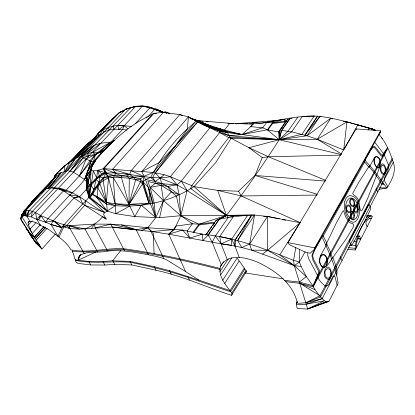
<?xml version="1.0" encoding="UTF-8"?>
<svg xmlns="http://www.w3.org/2000/svg" width="415" height="415" viewBox="0 0 415 415"><rect width="100%" height="100%" fill="white"/><g stroke="black" fill="none" stroke-linecap="round" stroke-linejoin="round"><path stroke-width="0.62" d="M248.901 123.903C266.861 123.862 284.228 117.912 302.136 116.667C317.335 114.467 332.322 118.223 346.961 121.886L343.698 149.95L317.231 139.253L279.222 139.731L231.119 138.226L215.805 162.493L194.038 186.62C170.861 201.617 142.719 207.77 115.323 205.669L104.839 212.537L88.914 197.457L86.714 190.096L86.486 176.826L87.809 171.213L91.129 161.191L95.569 154.307L110.919 142.008L122.55 129.501L124.225 125.693L142.475 105.996C150.178 106.676 157.601 109.212 164.47 112.709L154.608 109.467L150.904 107.469L143.274 106.313L135.643 106.432L125.807 109.155L119.323 112.667L112.553 118.649L97.982 133.371L94.698 139.871M292.087 118.441L290.235 118.348L289.457 119.11L287.398 119.328L279.404 130.652L279.222 139.731C262.617 165.621 244.964 190.874 226.434 215.427L223.166 217.341M39.363 244.85L33.459 239.18L21.082 220.09L20.823 218.482L22.062 216.334L24.428 215.603L31.27 216.915L135.643 106.432L142.475 105.996L135.555 106.256L125.807 109.155L88.561 148.285L82.263 153.28L64.59 165.844L64.564 171.815L48.373 188.778M57.981 236.28L62.556 226.445L82.694 203.874C89.837 198.038 93.479 189.339 99.232 182.294C105.244 172.837 117.367 176.121 126.725 176.188L129.262 178.243L129.013 204.372L134.74 216.599L159.568 217.668L180.805 215.696L254.52 215.058L267.468 216.448L300.149 222.699L279.809 254.883C254.846 245.058 229.096 236.716 202.255 234.174L200.383 234.029M207.946 235.009L219.4 219.12L233.36 216.708L247.651 215.302L231.679 239.118L231.586 245.364L241.758 247.522L251.625 250.146L294.318 265.673L301.119 266.394L306.296 276.577L312.77 285.66C315.976 291.657 320.401 297.633 325.801 301.809L327.591 301.866L329.085 301.067L338.111 283.44C336.43 270.212 331.528 257.782 325.988 245.799L322.528 237.894L321.765 237.39M356.34 247.843C356.386 243.792 357.05 239.559 358.918 235.933L359.675 236.202L360.785 239.159L357.72 238.926M307.811 253.015L307.764 255.739L309.025 259.323L317.48 275.347C318.04 279.84 321.962 283.487 325.407 286.08L326.429 286.101L328.54 284.877L333.11 276.131L333.66 275.804L334.822 276.4L335.092 277.101L337.125 285.37M301.119 266.394L299.36 261.958L299.62 249.088M62.556 226.445L70 228.577L79.452 229.106L112.263 227.067L141.691 230.548L147.792 227.778L155.75 217.631L150.443 203.869L148.881 203.075L141.297 205.192L129.013 204.372L121.429 177.579L121.471 175.753L103.885 168.599L97.743 170.295L93.297 170.944L91.15 169.569L92.073 165.938L95.507 160.548L101.229 153.623L114.177 140.415L122.218 133.36L130.414 126.98L138.657 121.496L153.949 113.337L163.51 112.304L179.742 114.639L188.374 116.838L204.502 125.512L219.566 131.021L227.591 132.577L279.222 139.731L341.358 154.598M220.183 268.479C188.265 260.381 156.123 253.093 123.457 248.715C105.96 247.812 88.146 253.394 70.892 249.82C67.878 244.259 62.867 240.062 57.929 236.249L50.967 224.453L53.234 220.847L74.119 197.903L79.623 196.814L86.699 188.991L87.456 185.697L87.705 178.585L92.073 165.938C87.524 177.501 79.224 187.009 69.85 194.925L48.073 218.617L45.562 222.191L36.759 219.353L31.27 216.915L32.401 211.37L54.458 188.094C73.906 188.358 88.219 204.922 104.839 212.537L103.428 214.192L106.209 219.13L102.676 216.568C98.246 222.513 91.565 225.978 84.966 228.987L69.092 225.636C59.034 224.266 49.836 219.12 40.494 215.494C36.152 212.662 31.187 210.083 25.896 210.27L24.231 210.768L21.466 215.675L20.75 218.788L35.949 243.174L41.946 249.021L55.335 234.029M86.699 188.991L87.072 180.489L86.486 176.826L88.976 172.334M300.076 222.559L241.146 195.953L217.714 190.397L194.038 186.62L170.389 176.702C149.078 180.738 128.048 171.551 106.593 173.065L105.892 173.418L103.6 177.833L99.735 183.243L97.893 188.109L96.996 197.753L107.278 211.162L115.925 213.684L134.74 216.599L141.297 205.192L155.75 217.631L163.474 200.58L171.468 191.792L179.192 194.843L180.805 215.696L174.305 229.609L168.703 234.19L150.946 231.383L141.691 230.548M54.458 188.094L50.952 187.736L29.361 210.4L25.559 215.847L25.896 210.27L43.617 190.039C49.556 186.024 56.596 188.83 63.059 189.157L63.511 190.812L84.743 205.3L106.209 219.13M347.812 249.384L355.219 250.032C354.939 234.76 365.537 221.869 370.86 208.283L369.008 204.528L368.484 204.533L359.437 222.362L349.793 240.135L349.549 241.644L351.552 245.452L349.695 245.296M107.278 211.162L88.914 197.457L89.1 195.091L88.213 186.439L87.456 185.697L91.15 169.569L89.547 196.191L90.122 197.322L107.278 211.162L106.722 204.19L103.195 180.541L103.6 177.833L121.429 177.579L129.262 178.243L135.643 179.7L140.509 181.708L142.999 181.869L148.674 187.642L153.026 203.319M95.735 252.045L78.259 260.169L78.44 257.684L79.893 255.012M341.581 154.038L317.231 139.253L307.022 135.772L279.222 139.731L229.371 135.783L214.166 128.406L197.426 121.201L196.129 121.076L188.374 116.838L187.409 128.915L175.421 145.852L155.251 172.884L152.564 177.542L155.345 181.485L155.366 183.269L150.137 187.378L154.115 202.878L155.75 217.631C151.568 202.11 149.597 185.863 141.707 171.634L103.885 168.599L105.431 172.707L108.491 178.009L115.183 203.832L129.802 206.058L115.925 213.684L113.196 177.444L114.504 175.815L115.609 173.185L112.584 169.304L163.51 112.304L167.255 113.041M220.1 269.47C188.384 261.346 156.424 254.156 123.966 249.695C106.8 249.135 89.785 253.399 72.635 251.303L72.267 251.62C74.218 254.245 73.86 257.814 75.717 260.449L75.582 261.149L76.381 262.513L78.357 263.426L90.74 264.952L104.86 265.029L114.784 264.407L131.851 264.941L156.019 270.253C182.035 275.871 206.333 287.128 231.482 295.304L232.265 294.064C227.067 285.805 217.87 277.5 220.344 266.555C227.731 252.6 247.096 257.497 258.664 262.659C275.477 270.72 292.684 283.346 297.249 302.436L297.721 303.012L298.79 303.282L305.751 302.753L322.133 298.696L393.301 162.213C390.033 152.367 386.023 142.464 379.118 134.465M88.914 197.457L90.122 197.322L92.607 194.37L97.053 196.549L106.385 202.385L115.183 203.832L129.013 204.372L142.485 184.084L142.999 181.869L145.452 179.524L150.598 177.397L159.194 162.566L175.421 145.852L197.675 121.901L219.634 132.551L229.371 135.783L242.044 134.564L250.676 126.642L252.668 123.992L252.797 122.435L278.543 120.303M25.559 215.847L26.114 210.358M153.031 113.689L102.987 168.874L105.431 172.707C98.371 174.362 95.424 181.656 90.278 186.003L89.1 195.091L89.547 196.191L93.297 170.944L96.607 177.646L92.607 194.37L96.996 197.753L106.722 204.19L115.323 205.669L106.385 202.385L97.893 188.109L97.343 186.387C100.492 181.568 99.569 175.426 97.743 170.295L114.504 175.815L121.429 177.579M43.855 226.72L34.398 237.183L41.946 249.021M21.59 216.537L21.845 214.757L23.562 212.584M221.361 264.988L212.2 242.194L215.364 236.021L228.131 217.61L226.434 215.427L187.108 190.573L177.029 184.836L170.389 176.702C161.17 173.465 151.454 171.94 141.707 171.634L159.194 162.566A240.368 168.905 4.7 0 1 187.409 128.915L196.129 121.076L153.166 172.51L143.792 176.375L142.999 181.869L148.881 203.075L129.013 204.372L113.196 177.444L107.386 175.996L106.593 173.065L103.885 168.599L153.949 113.337L156.528 113.43M91.233 183.425L96.607 177.646L97.743 170.295L102.012 174.056L105.892 173.418C98.692 176.717 92.778 182.076 87.051 187.445L86.714 190.096L89.1 195.091L87.051 187.445L87.072 180.489L87.705 178.585L86.486 176.826M297.197 301.363L296.351 303.936L297.14 308.475L306.545 309.004L307.676 308.983L327.591 301.866M222.694 280.25L237.105 258.042L244.305 268.064L230.055 290.593L198.977 280.167L185.588 271.55L168.703 234.19L173.382 229.562L176.001 226.071L192.446 223.778L198.951 224.204L226.434 215.427L254.52 215.058L249.659 244.077L251.625 250.146L267.608 250.287L294.318 265.673L306.296 276.577L299.381 282.101L284.472 280.348M59.029 237.007L63.739 226.958L64.133 224.681L63.064 226.165M295.796 247.584L293.566 260.345L294.318 265.673L307.676 308.983L329.085 301.067M65.388 227.104L84.743 205.3L85.666 201.099M159.568 217.668L163.474 200.58L161.124 185.334L161.71 183.539L160.097 178.087L155.251 172.884L197.675 121.901C207.656 125.055 217.206 130.279 227.591 132.577L230.05 137.266L231.119 138.226L248.943 147.704L268.417 156.761L325.5 180.302M92.073 165.938L87.819 183.347L88.213 186.439L90.278 186.003M215.873 221.262L216.111 220.298L226.434 215.427L232.846 215.587M227.721 215.567L226.434 215.427L219.4 219.12L208.226 235.015L202.93 240.487L202.255 234.174L189.769 238.065L187.149 231.01L192.446 223.778L180.805 215.696L187.108 190.573L181.339 181.111L219.634 132.551L219.566 131.021L203.905 124.121L198.137 121.107L207.21 124.801M112.584 169.304L129.584 174.316L133.386 177.174L135.643 179.7L129.013 204.372L140.509 181.708L140.197 179L143.792 176.375L131.119 170.731L129.584 174.316L126.725 176.188L133.386 177.174L140.197 179L142.999 181.869L150.443 203.869L148.674 187.642M24.428 215.603L25.896 210.27L46.667 188.566M287.398 119.328L287.139 120.251L278.615 131.986L279.222 139.731L248.943 147.704L262.238 157.576L268.417 156.761L340.663 155.106M53.421 179.337L54.443 175.924L55.553 175.405M285.883 281.671L299.76 283.315L313.123 286.889L387.76 148.414L383.273 155.143L382.007 156.284L381.178 155.999L374.569 147.569L373.505 147.143L372.639 147.652L370.445 150.645L364.354 161.492L368.712 167.032L369.34 167.022L374.563 157.529L375.938 156.351C384.918 158.67 377.572 171.857 376.135 176.567L367.7 198.339L362.264 210.073L361.003 211.017L360.194 209.585L358.69 200.512A15.246 8.876 80.8 0 0 355.38 196.036L353.471 194.692L352.657 193.416L358.7 182.491L369.552 165.533L365.594 160.978L365.252 159.9M374.563 157.529C373.095 160.953 374.382 165.097 376.877 167.665L378.231 167.976L379.543 166.768M57.929 236.249L49.079 229.744L40.333 225.267L36.759 219.353L63.511 190.812L66.151 190.158L79.379 175.929L86.17 158.945L95.569 154.307L103.833 150.821C94.879 158.603 87.715 168.179 84.546 179.737L86.699 181.485L87.072 180.489L87.456 185.697M78.259 260.169L79.841 256.014L81.018 254.079M313.123 286.889L318.72 274.647L319.534 271.747L319.311 270.056L313.621 259.453L312.692 255.801L313.06 253.944L315.25 249L322.854 235.445L326.823 243.045L326.833 244.259L320.292 256.148C318.538 259.935 319.566 265.05 322.958 267.566C327.741 267.535 330.164 260.75 332.903 257.482L346.401 238.511L353.103 227.384L353.601 224.987L352.766 223.545C350.815 223.436 348.605 222.305 347.967 220.36A15.236 8.865 80.8 0 1 344.964 215.053L343.999 211.873L343.158 210.587L336.658 222.347L325.817 244.897M326.366 265.839C329.277 261.948 325.931 249.908 320.292 256.148M314.98 281.562L318.741 272.204L318.751 271.374L312.977 260.272L311.961 255.972L312.158 254.592L314.01 250.494L317.527 243.761M34.419 237.032L21.86 216.635L21.466 215.675L21.845 214.757L20.75 218.788L24.231 210.768L43.617 190.039L41.925 192.581M262.238 157.576L255.012 175.462L238.558 191.227L217.714 190.397L226.434 215.427L233.36 216.708L219.665 236.628L221.107 243.833L227.311 259.676M31.135 203.319L31.862 201.54L55.47 176.857M40.494 215.494L38.611 219.779L41.178 215.971L45.562 222.191L50.967 224.453L61.996 227.648L55.335 221.75M23.235 215.971L25.896 210.27L21.86 216.635M347.329 190.926L344.554 196.632L338.064 207.277M90.122 197.322C93.832 189.178 99.823 181.272 108.491 178.009L106.385 202.385L99.735 183.243L99.232 182.294L96.296 179.571M30.7 203.807L31.862 201.54L55.107 177.288L61.093 172.822L48.021 188.82M355.219 250.032L372.411 216.454L371.684 215.966L366.85 215.727M318.113 242.635L318.699 241.514M47.377 188.374L55.107 177.288L56.004 174.3L56.518 173.709L55.107 177.288L54.152 178.227L56.518 173.709L59.153 170.97L64.59 165.844L82.263 153.28L99.273 135.466L104.17 131.892L109.093 129.983L113.964 129.164L122.55 129.501L126.767 130.066M392.346 159.977L320.525 296.964L305.751 302.753L319.986 295.729L392.196 158.359M113.622 141.468L114.177 140.415L102.79 151.781M29.756 205.451L31.862 201.54L37.355 196.196M387.563 147.201L312.77 285.66L299.381 282.101M296.969 302.81L296.351 303.936L297.768 304.299L304.408 304.496L324.125 300.849L307.676 308.983L325.801 301.809M347.63 190.371L355.276 176.437M355.883 175.322L356.495 174.207M92.607 194.37L97.343 186.387L99.735 183.243M93.328 164.475L95.507 160.548L93.313 161.881C89.578 161.269 86.673 158.732 82.979 158.001L82.569 156.118L94.729 145.131L130.652 107.687L135.643 106.432M279.331 218.887L267.468 216.448L249.659 244.077L241.758 247.522L237.634 240.565L251.682 215.162L235.087 240.041L234.952 246.079L239.279 257.611M351.552 245.452C358.28 236.161 361.014 223.052 370.46 215.971L371.684 215.966M323.181 236.068L364.712 161.949M344.014 149.39L357.849 124.796L374.921 129.739L375.684 130.512M314.969 248.751L314.731 247.874L380.586 130.818L356.117 128.904L288.02 242.614L288.285 243.47L290.261 245.156L305.788 252.346L310.161 253.233L314.969 248.751L380.731 131.685L380.586 130.818M299.36 261.958L293.566 260.345L279.809 254.883L294.318 265.673L299.36 261.958L305.155 251.827M331.326 218.99L331.969 217.875M332.607 216.76L334.532 213.414M335.175 212.298L337.421 208.392M365.833 157.487L366.487 156.419M367.14 155.35L371.046 148.944L372.852 146.428L373.5 146.163L374.563 146.505L375.705 147.522L381.733 155.226L382.122 155.2L385.992 150.111M54.152 178.227L56.367 174.606M97.655 137.375L99.273 135.466L102.521 130.217L119.323 112.667L124.516 110.369L119.935 112.304M231.84 293.006L246.054 270.393L244.751 269.252L244.305 268.064M231.482 295.304L246.453 271.457L246.054 270.393M244.751 269.252L230.532 291.776L193.935 279.466C173.268 272.084 151.968 266.762 130.502 262.327C112.242 260.729 93.837 264.106 75.717 260.449M22.062 216.334L25.896 210.27M245.576 272.847L246.453 271.457M332.503 118.856L330.833 118.156L317.231 139.253L346.961 121.886L374.921 129.739L373.848 130.44M224.712 283.461L239.056 261.185M31.441 232.084L28.365 224.925L28.147 222.539L28.91 221.366C33.07 221.003 36.997 222.855 40.333 225.267M220.552 274.995L231.918 257.658M219.924 271.633L228.317 258.887M220.344 266.555L223.545 261.715M237.634 240.565L254.52 215.058M205.601 235.181L216.111 220.298L218.534 219.95L226.434 215.427L190.661 188.498L191.673 185.718L228.769 137.552L230.05 137.266L279.222 139.731L281.126 130.958L281.738 130.44L291.714 131.83L307.022 135.772L319.898 116.319L321.07 116.776M251.682 215.162L235.113 240.046L234.952 246.079L231.679 239.118L219.665 236.628M319.898 116.319L304.952 135.129L317.579 116.159M304.952 135.129L317.553 116.159M289.457 119.11L281.126 130.958L279.404 130.652L279.222 139.731L291.714 131.83L302.136 116.667L314.197 116.076L302.027 134.221L279.222 139.731L267.312 129.791L262.762 127.794L250.676 126.642L253.56 123.914L252.797 122.435L235.725 123.592L236.228 123.945M64.59 165.844L56.004 174.3L67.168 170.736L70.161 171.037L73.377 172.235L82.979 158.001L89.251 155.677L96.742 154.074M51.107 187.596L67.168 170.736L75.706 158.234L88.561 148.285L94.729 145.131L100.736 143.201L112.828 142.008M297.674 117.3L287.963 131.306L279.222 139.731L281.738 130.44L290.235 118.348M110.779 121.185L112.553 118.649L113.689 118.119M206.286 234.459L211.733 226.746M212.459 225.719L214.633 222.632M206.229 234.937L206.971 233.884M212.905 225.47L214.021 223.893M281.391 128.396L282.828 126.362M91.461 228.421L94.553 224.116L110.753 224.152L121.367 224.92L147.792 227.778L182.6 230.06L202.255 234.174M87.809 171.213L95.507 160.548L91.58 164.127M193.712 232.613L199.257 224.946L214.669 223M267.888 130.019L272.593 123.514L285.951 121.875M193.027 232.379L198.951 224.204L214.996 222.118M214.166 128.406L226.87 131.55L242.044 134.564L267.312 129.791L272.385 122.783L283.985 119.235L285.188 119.313M274.683 120.62L266.798 122.29L262.762 127.794L242.044 134.564L239.507 134.04M26.954 208.065L31.862 201.54M110.302 121.626L112.553 118.649L99.771 131.98M22.612 214.213L21.466 215.675L22.586 214.498M224.38 130.154L229.775 123.281L252.668 123.992M75.348 259.816L88.727 261.424L102.894 261.46L112.564 260.833L120.848 250.421M170.389 176.702L209.964 127.711M90.646 142.724L97.126 134.74L99.273 135.466L73.782 159.578L82.263 153.28L75.706 158.234L70.218 161.705L64.564 171.815L75.706 158.234L80.904 156.289L89.251 155.677L87 153.757L82.569 156.118L70.161 171.037L54.054 188.026L58.458 188.062M48.171 188.571L61.093 172.822M41.868 192.576L43.098 191.097L40.903 193.385M44.737 189.629L55.107 177.288L42.465 191.761M97.126 134.74L88.224 145.333L70.752 161.762M78.44 257.684L79.841 256.014M141.707 171.634L188.374 116.838M131.119 170.731L179.742 114.639L182.704 115.681M43.098 191.097L41.816 192.56M166.472 113.254L167.198 112.439L169.164 113.461M164.226 112.491L164.999 111.619L167.198 112.439M101.421 153.145C96.783 151.304 91.622 152.461 87 153.757L94.729 145.131L80.904 156.289L67.168 170.736M36.38 240.046L47.118 228.245M35.441 238.687L45.707 227.436M148.165 116.542L154.608 109.467L155.957 108.938L164.47 112.709L149.784 107.967L143.274 106.313L144.28 106.126L142.371 106.23M81.044 150.629L86.714 144.42L96.882 135.663M43.98 226.715L34.398 237.183L29.175 232.301L26.088 228.058L32.806 238.262M45.588 226.989L35.161 238.418L29.994 233.619L26.934 229.355M135.337 123.686L149.784 107.967L150.904 107.469M32.235 233.515L40.447 224.608M29.937 229.199L36.001 222.679M28.365 224.925L32.271 220.759M28.147 222.539L29.019 221.615M102.012 174.056L99.294 176.94L103.6 177.833M379.912 132.551L380.731 131.685M88.561 148.285L80.904 156.289L70.161 171.037L82.979 158.001M24.231 210.768L37.832 196.585M90.242 143.227L88.224 145.333L90.921 143.74M92.332 141.038L91.077 142.35L92.4 141.001M101.229 153.623L93.313 161.881L95.569 154.307L106.66 148.586M68.968 162.872L86.714 144.42L93.754 139.113M68.319 163.505L86.714 144.42L88.462 143.621M102.671 151.869L106.416 148.036M103.641 151.127L114.177 140.415M99.273 135.466L97.982 133.371L119.323 112.667L122.778 111.251M70.633 161.705L92.939 140.213M32.401 211.37L27.457 216.075L29.361 210.4L26.7 216.096L30.01 221.48M73.336 159.962L77.2 156.569M79.104 154.904L80.1 154.027M199.257 224.946L198.951 224.204L180.805 215.696L163.474 200.58L150.137 187.378L147.901 181.459L155.366 183.269L161.124 185.334L167.707 186.408L177.029 184.836L181.339 181.111M279.238 131.451L278.615 131.986L267.312 129.791M262.591 254.058L267.608 250.287L300.149 222.699M368.069 129.983L370.061 128.354L372.779 129.215L369.013 128.276M145.452 179.524L155.345 181.485L164.21 174.762M87 153.757L100.736 143.201M79.089 255.967C87.264 250.318 98.334 253.295 107.594 251.07C123.156 249.524 138.423 252.86 153.607 255.822C158.094 256.844 162.613 257.824 166.747 259.909L185.588 271.55M296.575 302.494L297.13 302.068M61.119 168.983L62.639 167.857M63.651 167.105L65.171 165.974M307.022 135.772L330.833 118.156M131.498 126.425L124.225 125.693L118.872 129.464L117.772 125.397C110.572 126.227 103.631 128.749 97.982 133.371M96.607 177.646L99.284 175.877M106.977 148.165L99.252 152.481L110.919 142.008L92.306 152.429L95.569 154.307L89.77 160.921L79.379 175.929L73.377 172.235M223.099 217.273L226.434 215.427L194.038 186.62M59.153 170.97L60.165 170.446M127.758 108.87L130.652 107.687M63.739 226.958L66.862 225.444L69.222 228.442L69.092 225.636L94.553 224.116L95.123 227.918L107.594 251.07M189.769 238.065L182.6 230.06L168.703 234.19L221.107 243.833L231.679 239.118M54.443 175.924L56.051 175.249M164.356 112.74L165.901 112.185L166.042 113.171M306.218 304.273L322.133 298.696M74.119 197.903L78.897 196.321L69.85 194.925M129.158 108.149L125.807 109.155L126.824 109.353M129.262 178.243L133.386 177.174L143.792 176.375M313.035 116.366L314.197 116.076M95.123 227.918L110.753 224.152L136.187 229.739L147.792 227.778L152.554 231.975L153.348 233.661L154.069 253.721M146.085 117.3L147.309 117.009M150.137 187.378L161.124 185.334L171.468 191.792L176.432 196.254L180.805 215.696M266.798 122.29L272.385 122.783L286.345 121.035L283.985 119.235L261.564 123.219L252.797 122.435M121.471 175.753L129.584 174.316M45.562 222.191L53.234 220.847L61.996 227.648L50.967 224.453M378.838 189.39L386.998 187.969C391.947 179.934 396.465 171.701 393.301 162.213M135.643 179.7L140.197 179M227.892 123.452L233.349 123.468M151.999 231.534L173.382 229.562M112.564 260.833L130.004 261.372L154.287 266.721L169.491 270.658L198.977 280.167M124.225 125.693L117.772 125.397L124.225 125.693L127.929 128.878M317.127 195.066L241.146 195.953L238.558 191.227M195.979 120.49L232.208 123.483M381.463 184.161L384.02 184.198L386.998 187.969L379.357 187.829M235.725 123.592L247.651 123.872M263.624 216.355L267.468 216.448L267.608 250.287M155.366 183.269L177.029 184.836L179.192 194.843L167.707 186.408L161.71 183.539L155.345 181.485L150.598 177.397M366.829 215.79L370.46 215.971M366.186 216.921L368.613 217.045M369.563 218.383L371.373 218.477L370.305 218.207L368.437 219.156L366.803 220.676L365.963 222.3L365.989 223.955L367.151 226.725M365.221 219.519L366.435 219.587M358.451 236.114L359.675 236.202M356.366 236.571L357.595 236.664M357.543 238.283L360.609 238.511M353.616 241.105L356.086 241.297M325.298 181.075L255.012 175.462L317.236 194.287M350.971 245.078L355.292 245.436M348.31 247.693L355.1 248.274M148.435 254.763L136.187 229.739L112.263 227.067M221.107 243.833L231.586 245.364L221.107 243.833L215.364 236.021M209.279 125.496L195.455 119.842L190.184 118.213M245.032 272.925L283.419 278.875M200.378 120.978L194.811 120.044M201.628 121.175L202.878 121.372M343.293 121.258L346.961 121.886L372.779 129.215M206.245 121.46L208.086 121.808M168.5 113.285L169.751 113.528M288.02 242.614L314.731 247.874M217.922 128.38L242.044 134.564M190.091 118.254L195.055 119.779L211.852 126.461M282.454 219.525L285.577 220.168M63.511 190.812L58.152 188.685L63.511 190.812L72.418 192.944M222.653 129.786L220.272 128.852L209.103 126.16C202.707 125.584 198.214 120.309 192.176 119.012L197.426 121.201M231.119 138.226L228.769 137.552L219.634 132.551M191.253 118.752L193.068 119.276L191.331 118.508M121.367 224.92L136.187 229.739M203.018 123.125L220.272 128.852L226.87 131.55L227.591 132.577L209.103 126.16L203.018 123.125L203.905 124.121M163.51 112.304L164.662 112.688M79.452 229.106L69.092 225.636L70 228.577L84.292 253.643M193.634 119.473L195.32 120.065M84.743 205.3L104.839 212.537M156.569 110.074L163.282 112.704M160.097 178.087L177.029 184.836M206.115 124.36L195.055 119.779L206.815 124.604M195.455 119.842L202.842 123.743L203.848 124.728L219.566 131.021M314.866 289.592L299.76 283.315L319.986 295.729M369.552 165.533L370.035 165.761C374.88 171.779 379.725 177.791 384.02 184.198L382.381 183.321C381.203 185.417 377.826 175.841 376.135 176.567M97.053 196.549L106.722 204.19M40.442 246.593L34.772 241.291L30.954 235.907M381.224 137.495L382.557 138.802M102.521 130.217L104.17 131.892M147.792 227.778L150.946 231.383L163.821 258.644M369.34 167.022L373.962 172.381L376.395 176.079M203.848 124.728L204.502 125.512M140.509 181.708L142.485 184.084L148.881 203.075M374.787 142.257L383.439 153.472L384.072 153.664L384.249 154.935L388.16 164.21L388.45 165.486L387.921 171.198L384.415 177.916L384.321 178.73L384.793 181.412L387.776 186.454M94.003 189.619L90.921 185.329L87.819 183.347L87.705 178.585M30.093 234.376L29.315 233.282L35.949 243.174M167.707 186.408L171.468 191.792M342.079 260.438L340.762 258.369L340.399 256.895M72.132 250.437L72.635 251.303M377.847 191.844L376.69 189.842L376.421 188.374M88.727 261.424L90.74 264.952M208.226 235.015L212.2 242.194M84.966 228.987L97.748 252.138M102.894 261.46L104.86 265.029M112.849 260.817L114.784 264.407M110.753 224.152L124.526 250.779M130.004 261.372L131.851 264.941M154.287 266.721L156.019 270.253M326.833 244.259L330.714 252.439L330.88 253.949L332.586 258.078M169.491 270.658L171.182 274.242M187.767 276.369L189.422 280.042M79.623 196.814L82.694 203.874M332.903 257.482C334.682 263.603 337.96 269.013 336.762 275.342M113.051 126.259L113.964 129.164M272.385 122.783L272.593 123.514M283.985 119.235L284.726 121.984M108.491 127.338L109.093 129.983M356.117 128.904L356.278 129.755M35.638 212.589L36.759 219.353M220.272 128.852L220.36 129.947M380.124 160.973L379.969 162.877A5.141 2.682 82.2 0 1 377.448 167.556L376.981 167.25C374.408 164.817 372.618 159.147 376.052 156.797C378.309 156.631 379.549 159.132 380.124 160.973M385.39 169.808L384.83 172.671L384.306 173.377L383.387 173.605C380.633 172.173 379.735 167.038 382.293 165.082L384.041 165.881L384.959 167.619L385.39 169.808M386.002 169.932L385.779 171.286A5.369 1.821 -82.5 0 1 383.984 174.705C379.907 173.932 378.76 166.296 382.07 163.93L382.801 163.909C385.115 164.854 385.758 167.691 386.002 169.932M357.341 209.103L356.962 211.194L355.816 211.946C353.528 211.074 354 207.241 355.499 205.949L356.189 206.032L356.724 206.883L357.341 209.103M357.953 209.181L357.445 212.034L356.469 212.988L355.878 213.056C350.193 210.037 358.721 200.082 351.116 198.484C348.247 200.336 349.653 206.68 353.196 206.706L355.224 204.839C357.357 204.554 357.631 207.687 357.953 209.181M358.192 209.632C358.259 213.206 357.803 217.761 354.296 219.644L352.729 219.846C345.394 216.578 342.707 202.821 349.746 198.043C355.935 197.358 358.062 204.735 358.192 209.632M353.954 215.411L353.575 217.533L352.408 218.3C350.021 217.636 350.369 212.169 352.792 212.335L353.642 213.85L353.954 215.411M354.581 215.484L354.057 218.373L353.066 219.348L352.47 219.426C349.389 218.202 350.177 213.715 351.09 211.276C352.159 208.792 349.446 202.562 346.618 205.695C345.239 208.159 346.847 214.197 350.317 212.703C352.169 208.823 354.872 213.066 354.581 215.484M330.812 273.423C331.601 278.247 326.081 280.53 325.251 274.668C323.285 268.225 330.812 265.984 330.812 273.423M331.58 273.433L331.315 275A6.137 2.36 -79.2 0 1 328.986 279.435C318.341 278.636 328.281 256.486 331.58 273.433M327.124 259.598L326.963 261.211A5.877 3.419 87 0 1 323.721 267.229L323.083 267.084C315.291 263.032 322.974 247.075 327.124 259.598M354.104 203.734L353.756 205.077L352.989 205.778C350.265 205.752 349.114 200.87 351.323 199.407C353.404 199.314 354.156 202.043 354.104 203.734M350.675 210.037C350.302 214.415 345.762 210.504 346.722 207.765C347.101 203.402 351.624 207.308 350.675 210.037M344.849 201.285C343.174 207.879 345.529 214.669 349.134 220.08A13.322 7.346 84.2 0 0 354.747 221.906C357.984 220.298 358.975 216.459 359.395 213.154A13.332 7.356 84.2 0 0 358.171 203.314C357.673 199.226 353.513 194.946 349.165 195.75L347.35 196.798L345.877 198.681L344.849 201.285M91.129 161.191L84.546 179.737L79.379 175.929L91.129 161.191"/></g></svg>
